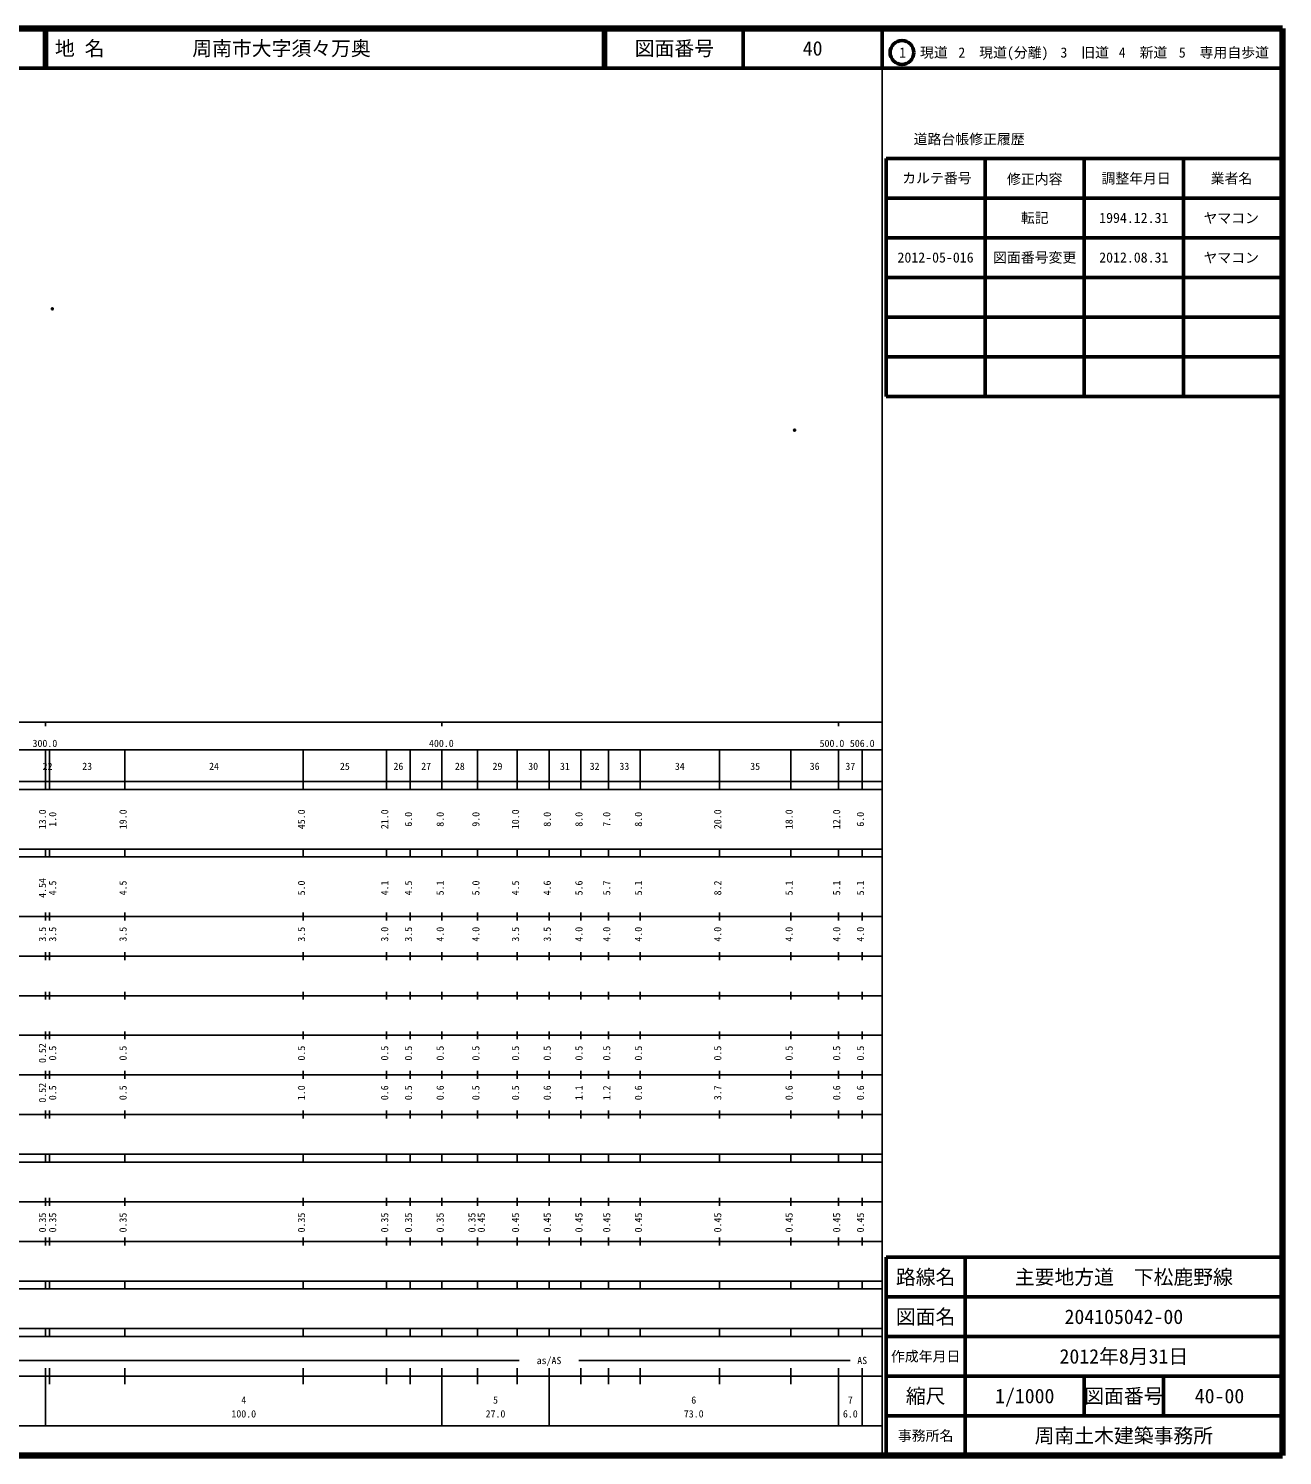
# Model space of a CAD drawing. Units: millimetres on the paper. Extents: x 40 to 680, y 20 to 380.
# Drawn here: x 363.7 to 680, y 20 to 380 of the extents above; entities that cross this region are included whole.
import ezdxf
from ezdxf.enums import TextEntityAlignment as Align

# ---------------------------------------------------------------- set-up
doc = ezdxf.new("R2010")
doc.units = ezdxf.units.MM
doc.header["$PDMODE"] = 32
doc.header["$PDSIZE"] = 0.5
doc.layers.add('M-OTRS', color=6, linetype='Continuous')
doc.layers.add('M-TTL-TXT', color=7, linetype='Continuous')
for name, color, linetype, lineweight in [('M-TTL', 2, 'Continuous', 140), ('M-TTL-BAND', 7, 'Continuous', 25), ('M-TTL-FRAM', 2, 'Continuous', 50), ('M-TTL-LINE', 7, 'Continuous', 50)]:
    doc.layers.add(name, color=color, linetype=linetype, lineweight=lineweight)
doc.styles.add('ＭＳ ゴシック', font='')
doc.styles.get('ＭＳ ゴシック').set_extended_font_data('MS Gothic')

msp = doc.modelspace()

# ---------------------------------------------------------------- linework, layer by layer
at = {"layer": 'M-OTRS'}
for p in [(369.719, 309.314), (556.958, 278.648)]:
    msp.add_point(p, dxfattribs=at)
at = {"layer": 'M-TTL'}
for p, q in [((680, 380), (40, 380)), ((680, 20), (680, 380)), ((40, 20), (680, 20))]:
    msp.add_line(p, q, dxfattribs=at)
at = {"layer": 'M-TTL-BAND'}
for p, q in [((579, 20), (579, 370)), ((40, 205), (579, 205)), ((368, 205), (368, 204)), ((468, 205), (468, 204)), ((568, 205), (568, 204)), ((68, 198), (579, 198)), ((368, 188), (368, 198)), ((369, 188), (369, 198)), ((388, 188), (388, 198)), ((433, 188), (433, 198)), ((454, 188), (454, 198)), ((460, 188), (460, 198)), ((468, 188), (468, 198)), ((477, 188), (477, 198)), ((487, 188), (487, 198)), ((495, 188), (495, 198)), ((503, 188), (503, 198)), ((510, 188), (510, 198)), ((518, 188), (518, 198)), ((538, 188), (538, 198)), ((556, 188), (556, 198)), ((568, 188), (568, 198)), ((574, 188), (574, 198)), ((40, 190), (579, 190)), ((40, 188), (579, 188)), ((40, 173), (579, 173)), ((368, 171), (368, 173)), ((369, 171), (369, 173)), ((388, 171), (388, 173)), ((433, 171), (433, 173)), ((454, 171), (454, 173)), ((460, 171), (460, 173)), ((468, 171), (468, 173)), ((477, 171), (477, 173)), ((487, 171), (487, 173)), ((495, 171), (495, 173)), ((503, 171), (503, 173)), ((510, 171), (510, 173)), ((518, 171), (518, 173)), ((538, 171), (538, 173)), ((556, 171), (556, 173)), ((568, 171), (568, 173)), ((574, 171), (574, 173)), ((40, 171), (579, 171)), ((40, 156), (579, 156)), ((368, 155), (368, 157)), ((369, 155), (369, 157)), ((388, 155), (388, 157)), ((433, 155), (433, 157)), ((454, 155), (454, 157)), ((460, 155), (460, 157)), ((468, 155), (468, 157)), ((477, 155), (477, 157)), ((487, 155), (487, 157)), ((495, 155), (495, 157)), ((503, 155), (503, 157)), ((510, 155), (510, 157)), ((518, 155), (518, 157)), ((538, 155), (538, 157)), ((556, 155), (556, 157)), ((568, 155), (568, 157)), ((574, 155), (574, 157)), ((46, 146), (579, 146)), ((368, 145), (368, 147)), ((369, 145), (369, 147)), ((388, 145), (388, 147)), ((433, 145), (433, 147)), ((454, 145), (454, 147)), ((460, 145), (460, 147)), ((468, 145), (468, 147)), ((477, 145), (477, 147)), ((487, 145), (487, 147)), ((495, 145), (495, 147)), ((503, 145), (503, 147)), ((510, 145), (510, 147)), ((518, 145), (518, 147)), ((538, 145), (538, 147)), ((556, 145), (556, 147)), ((568, 145), (568, 147)), ((574, 145), (574, 147)), ((368, 135), (368, 137)), ((369, 135), (369, 137)), ((388, 135), (388, 137)), ((433, 135), (433, 137)), ((454, 135), (454, 137)), ((460, 135), (460, 137)), ((468, 135), (468, 137)), ((477, 135), (477, 137)), ((487, 135), (487, 137)), ((495, 135), (495, 137)), ((503, 135), (503, 137)), ((510, 135), (510, 137)), ((518, 135), (518, 137)), ((538, 135), (538, 137)), ((556, 135), (556, 137)), ((568, 135), (568, 137)), ((574, 135), (574, 137)), ((52, 136), (579, 136)), ((46, 126), (579, 126)), ((368, 125), (368, 127)), ((369, 125), (369, 127)), ((388, 125), (388, 127)), ((433, 125), (433, 127)), ((454, 125), (454, 127)), ((460, 125), (460, 127)), ((468, 125), (468, 127)), ((477, 125), (477, 127)), ((487, 125), (487, 127)), ((495, 125), (495, 127)), ((503, 125), (503, 127)), ((510, 125), (510, 127)), ((518, 125), (518, 127)), ((538, 125), (538, 127)), ((556, 125), (556, 127)), ((568, 125), (568, 127)), ((574, 125), (574, 127)), ((52, 116), (579, 116)), ((368, 115), (368, 117)), ((369, 115), (369, 117)), ((388, 115), (388, 117)), ((433, 115), (433, 117)), ((454, 115), (454, 117)), ((460, 115), (460, 117)), ((468, 115), (468, 117)), ((477, 115), (477, 117)), ((487, 115), (487, 117)), ((495, 115), (495, 117)), ((503, 115), (503, 117)), ((510, 115), (510, 117)), ((518, 115), (518, 117)), ((538, 115), (538, 117)), ((556, 115), (556, 117)), ((568, 115), (568, 117)), ((574, 115), (574, 117)), ((46, 106), (579, 106)), ((368, 105), (368, 107)), ((369, 105), (369, 107)), ((388, 105), (388, 107)), ((433, 105), (433, 107)), ((454, 105), (454, 107)), ((460, 105), (460, 107)), ((468, 105), (468, 107)), ((477, 105), (477, 107)), ((487, 105), (487, 107)), ((495, 105), (495, 107)), ((503, 105), (503, 107)), ((510, 105), (510, 107)), ((518, 105), (518, 107)), ((538, 105), (538, 107)), ((556, 105), (556, 107)), ((568, 105), (568, 107)), ((574, 105), (574, 107)), ((40, 96), (579, 96)), ((40, 94), (579, 94)), ((368, 94), (368, 96)), ((369, 94), (369, 96)), ((388, 94), (388, 96)), ((433, 94), (433, 96)), ((454, 94), (454, 96)), ((460, 94), (460, 96)), ((468, 94), (468, 96)), ((477, 94), (477, 96)), ((487, 94), (487, 96)), ((495, 94), (495, 96)), ((503, 94), (503, 96)), ((510, 94), (510, 96)), ((518, 94), (518, 96)), ((538, 94), (538, 96)), ((556, 94), (556, 96)), ((568, 94), (568, 96)), ((574, 94), (574, 96)), ((49, 84), (579, 84)), ((368, 83), (368, 85)), ((369, 83), (369, 85)), ((388, 83), (388, 85)), ((433, 83), (433, 85)), ((454, 83), (454, 85)), ((460, 83), (460, 85)), ((468, 83), (468, 85)), ((477, 83), (477, 85)), ((487, 83), (487, 85)), ((495, 83), (495, 85)), ((503, 83), (503, 85)), ((510, 83), (510, 85)), ((518, 83), (518, 85)), ((538, 83), (538, 85)), ((556, 83), (556, 85)), ((568, 83), (568, 85)), ((574, 83), (574, 85)), ((40, 74), (579, 74)), ((368, 73), (368, 75)), ((369, 73), (369, 75)), ((388, 73), (388, 75)), ((433, 73), (433, 75)), ((454, 73), (454, 75)), ((460, 73), (460, 75)), ((468, 73), (468, 75)), ((477, 73), (477, 75)), ((487, 73), (487, 75)), ((495, 73), (495, 75)), ((503, 73), (503, 75)), ((510, 73), (510, 75)), ((518, 73), (518, 75)), ((538, 73), (538, 75)), ((556, 73), (556, 75)), ((568, 73), (568, 75)), ((574, 73), (574, 75)), ((40, 64), (579, 64)), ((40, 62), (579, 62)), ((368, 62), (368, 64)), ((369, 62), (369, 64)), ((388, 62), (388, 64)), ((433, 62), (433, 64)), ((454, 62), (454, 64)), ((460, 62), (460, 64)), ((468, 62), (468, 64)), ((477, 62), (477, 64)), ((487, 62), (487, 64)), ((495, 62), (495, 64)), ((503, 62), (503, 64)), ((510, 62), (510, 64)), ((518, 62), (518, 64)), ((538, 62), (538, 64)), ((556, 62), (556, 64)), ((568, 62), (568, 64)), ((574, 62), (574, 64)), ((40, 52), (579, 52)), ((368, 50), (368, 52)), ((369, 50), (369, 52)), ((388, 50), (388, 52)), ((433, 50), (433, 52)), ((454, 50), (454, 52)), ((460, 50), (460, 52)), ((468, 50), (468, 52)), ((477, 50), (477, 52)), ((487, 50), (487, 52)), ((495, 50), (495, 52)), ((503, 50), (503, 52)), ((510, 50), (510, 52)), ((518, 50), (518, 52)), ((538, 50), (538, 52)), ((556, 50), (556, 52)), ((568, 50), (568, 52)), ((574, 50), (574, 52)), ((40, 50), (579, 50)), ((71, 44), (487.5, 44)), ((502.5, 44), (571, 44)), ((40, 40), (579, 40)), ((368, 27.5), (368, 42)), ((369, 38), (369, 42)), ((388, 38), (388, 42)), ((433, 38), (433, 42)), ((454, 38), (454, 42)), ((460, 38), (460, 42)), ((468, 27.5), (468, 42)), ((477, 38), (477, 42)), ((487, 38), (487, 42)), ((495, 27.5), (495, 42)), ((503, 38), (503, 42)), ((510, 38), (510, 42)), ((518, 38), (518, 42)), ((538, 38), (538, 42)), ((556, 38), (556, 42)), ((568, 27.5), (568, 42)), ((574, 27.5), (574, 42)), ((68, 27.5), (579, 27.5))]:
    msp.add_line(p, q, dxfattribs=at)
at = {"layer": 'M-TTL-FRAM'}
for p, q in [((580, 347.197), (580, 287.197)), ((580, 347.197), (680, 347.197)), ((580, 287.197), (680, 287.197)), ((680, 70), (580, 70)), ((580, 70), (580, 20))]:
    msp.add_line(p, q, dxfattribs=at)
at = {"layer": 'M-TTL-LINE'}
for p, q in [((367.75, 380), (367.75, 370)), ((368.25, 380), (368.25, 370)), ((508.747, 380), (508.747, 370)), ((509.247, 380), (509.247, 370)), ((543.997, 380), (543.997, 370)), ((579, 380), (579, 370)), ((40, 370), (680, 370)), ((605, 347.197), (605, 287.197)), ((630, 347.197), (630, 287.197)), ((655, 347.197), (655, 287.197)), ((580, 337.197), (680, 337.197)), ((580, 327.197), (680, 327.197)), ((580, 317.197), (680, 317.197)), ((580, 307.197), (680, 307.197)), ((580, 297.197), (680, 297.197)), ((600, 70), (600, 20)), ((680, 60), (580, 60)), ((680, 50), (580, 50)), ((680, 40), (580, 40)), ((630, 40), (630, 30)), ((650, 40), (650, 30)), ((680, 30), (580, 30))]:
    msp.add_line(p, q, dxfattribs=at)
msp.add_circle((584.031, 373.958), 3, dxfattribs=at)

# ---------------------------------------------------------------- texts
at = {"layer": 'M-TTL-BAND', "style": 'ＭＳ ゴシック'}
for s, p in [('300.0', (367.844, 198.195)), ('400.0', (467.844, 198.195)), ('500.0', (566.367, 198.195)), ('506.0', (574, 198.195)), ('22', (368.5, 192.405)), ('23', (378.5, 192.405)), ('24', (410.5, 192.405)), ('25', (443.5, 192.405)), ('26', (457, 192.405)), ('27', (464, 192.405)), ('28', (472.5, 192.405)), ('29', (482, 192.405)), ('30', (491, 192.405)), ('31', (499, 192.405)), ('32', (506.5, 192.405)), ('33', (514, 192.405)), ('34', (528, 192.405)), ('35', (547, 192.405)), ('36', (562, 192.405)), ('37', (571, 192.405)), ('as/AS', (495, 42.5)), ('AS', (574, 42.5)), ('4', (418, 32.523)), ('5', (481.5, 32.523)), ('6', (531.5, 32.523)), ('7', (571, 32.523)), ('100.0', (418, 29.033)), ('27.0', (481.5, 29.033)), ('73.0', (531.5, 29.033)), ('6.0', (571, 29.033))]:
    msp.add_text(s, height=1.833, dxfattribs=at).set_placement(p, align=Align.BOTTOM_CENTER)
for s, p in [('13.0', (368.676, 180.5)), ('1.0', (371.244, 180.5)), ('19.0', (389, 180.5)), ('45.0', (434, 180.5)), ('21.0', (455, 180.5)), ('6.0', (461, 180.5)), ('8.0', (469, 180.5)), ('9.0', (478, 180.5)), ('10.0', (488, 180.5)), ('8.0', (496, 180.5)), ('8.0', (504, 180.5)), ('7.0', (511, 180.5)), ('8.0', (519, 180.5)), ('20.0', (539, 180.5)), ('18.0', (557, 180.5)), ('12.0', (569, 180.5)), ('6.0', (575, 180.5)), ('4.54', (368.676, 163.174)), ('4.5', (371.244, 163.174)), ('4.5', (389, 163.174)), ('5.0', (434, 163.174)), ('4.1', (455, 163.174)), ('4.5', (461, 163.174)), ('5.1', (469, 163.174)), ('5.0', (478, 163.174)), ('4.5', (488, 163.174)), ('4.6', (496, 163.174)), ('5.6', (504, 163.174)), ('5.7', (511, 163.174)), ('5.1', (519, 163.174)), ('8.2', (539, 163.174)), ('5.1', (557, 163.174)), ('5.1', (569, 163.174)), ('5.1', (575, 163.174)), ('3.5', (368.676, 151.5)), ('3.5', (371.244, 151.5)), ('3.5', (389, 151.5)), ('3.5', (434, 151.5)), ('3.0', (455, 151.5)), ('3.5', (461, 151.5)), ('4.0', (469, 151.5)), ('4.0', (478, 151.5)), ('3.5', (488, 151.5)), ('3.5', (496, 151.5)), ('4.0', (504, 151.5)), ('4.0', (511, 151.5)), ('4.0', (519, 151.5)), ('4.0', (539, 151.5)), ('4.0', (557, 151.5)), ('4.0', (569, 151.5)), ('4.0', (575, 151.5)), ('0.52', (368.676, 121.5)), ('0.5', (371.244, 121.5)), ('0.5', (389, 121.5)), ('0.5', (434, 121.5)), ('0.5', (455, 121.5)), ('0.5', (461, 121.5)), ('0.5', (469, 121.5)), ('0.5', (478, 121.5)), ('0.5', (488, 121.5)), ('0.5', (496, 121.5)), ('0.5', (504, 121.5)), ('0.5', (511, 121.5)), ('0.5', (519, 121.5)), ('0.5', (539, 121.5)), ('0.5', (557, 121.5)), ('0.5', (569, 121.5)), ('0.5', (575, 121.5)), ('0.52', (368.676, 111.5)), ('0.5', (371.244, 111.5)), ('0.5', (389, 111.5)), ('1.0', (434, 111.5)), ('0.6', (455, 111.5)), ('0.5', (461, 111.5)), ('0.6', (469, 111.5)), ('0.5', (478, 111.5)), ('0.5', (488, 111.5)), ('0.6', (496, 111.5)), ('1.1', (504, 111.5)), ('1.2', (511, 111.5)), ('0.6', (519, 111.5)), ('3.7', (539, 111.5)), ('0.6', (557, 111.5)), ('0.6', (569, 111.5)), ('0.6', (575, 111.5)), ('0.35', (368.676, 78.764)), ('0.35', (371.244, 78.764)), ('0.35', (389, 78.764)), ('0.35', (434, 78.764)), ('0.35', (455, 78.764)), ('0.35', (461, 78.764)), ('0.35', (469, 78.764)), ('0.35', (477, 78.764)), ('0.45', (479.37, 78.764)), ('0.45', (488, 78.764)), ('0.45', (496, 78.764)), ('0.45', (504, 78.764)), ('0.45', (511, 78.764)), ('0.45', (519, 78.764)), ('0.45', (539, 78.764)), ('0.45', (557, 78.764)), ('0.45', (569, 78.764)), ('0.45', (575, 78.764))]:
    msp.add_text(s, height=1.833, rotation=90, dxfattribs=at).set_placement(p, align=Align.BOTTOM_CENTER)
at = {"layer": 'M-TTL-TXT', "style": 'ＭＳ ゴシック'}
for s, p in [('地 名', (370.38, 375)), ('周南市大字須々万奥', (405.024, 375))]:
    msp.add_text(s, height=3.666, dxfattribs=at).set_placement(p, align=Align.MIDDLE_LEFT)
for s, height, p in [('図面番号', 3.666, (526.622, 375)), ('40', 3.666, (561.497, 375)), ('1\u3000現道', 2.566, (589.448, 373.958)), ('2\u3000現道(分離)', 2.566, (609.619, 373.958)), ('3\u3000旧道', 2.566, (630.121, 373.958)), ('4\u3000新道', 2.566, (644.824, 373.958)), ('5\u3000専用自歩道', 2.566, (665.228, 373.958)), ('道路台帳修正履歴', 2.566, (600.968, 352.113)), ('カルテ番号', 2.566, (592.839, 342.277)), ('修正内容', 2.566, (617.509, 342.023)), ('調整年月日', 2.566, (643.089, 342.197)), ('業者名', 2.566, (667.134, 342.197)), ('転記', 2.566, (617.5, 332.245)), ('1994.12.31', 2.566, (642.5, 332.245)), ('ヤマコン', 2.566, (667.077, 332.189)), ('2012-05-016', 2.566, (592.5, 322.245)), ('図面番号変更', 2.566, (617.5, 322.245)), ('2012.08.31', 2.566, (642.5, 322.245)), ('ヤマコン', 2.566, (667.077, 322.189)), ('路線名', 3.666, (590, 65)), ('路線名', 3.666, (590, 65)), ('主要地方道\u3000下松鹿野線', 3.666, (640, 65)), ('図面名', 3.666, (590, 55)), ('図面名', 3.666, (590, 55)), ('204105042-00', 3.666, (640, 55)), ('2012年8月31日', 3.666, (640, 45)), ('作成年月日', 2.566, (590, 45)), ('作成年月日', 2.566, (590, 45)), ('縮尺', 3.666, (590, 35)), ('縮尺', 3.666, (590, 35)), ('1/1000', 3.666, (615, 35)), ('図面番号', 3.666, (640, 35)), ('図面番号', 3.666, (640, 35)), ('40-00', 3.666, (664.125, 35)), ('事務所名', 2.566, (590, 25)), ('事務所名', 2.566, (590, 25)), ('周南土木建築事務所', 3.666, (640, 25))]:
    msp.add_text(s, height=height, dxfattribs=at).set_placement(p, align=Align.MIDDLE_CENTER)

doc.saveas('drawing.dxf')
